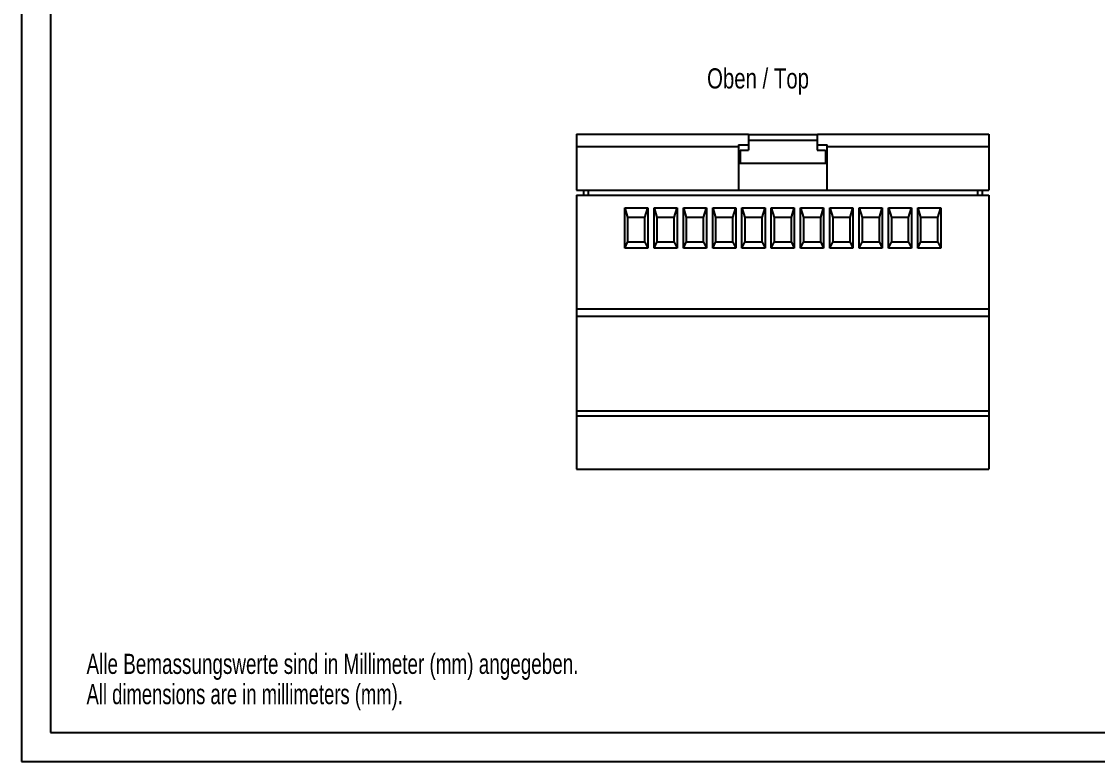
# Model space of a CAD drawing. Extents: x 0 to 420, y 0 to 297.
# Drawn here: x 0 to 186.6, y 0 to 128.4 of the extents above; entities that cross this region are included whole.
import ezdxf

# ---------------------------------------------------------------- set-up
doc = ezdxf.new("R2010")
doc.units = 0
doc.header["$LTSCALE"] = 23.1
for name, color, linetype in [('13000_TOP', 7, 'CONTINUOUS'), ('13300_TOP_GERMAN_ENGLISH', 7, 'CONTINUOUS'), ('90000_FRAME', 7, 'CONTINUOUS'), ('91000_TIP', 7, 'CONTINUOUS')]:
    doc.layers.add(name, color=color, linetype=linetype)
doc.styles.get("Standard").update_dxf_attribs({"font": 'txt', "width": 0.8})

msp = doc.modelspace()

# ---------------------------------------------------------------- linework, layer by layer
at = {"layer": '13000_TOP', "color": 7, "linetype": 'CONTINUOUS'}
for p, q in [((96.248, 108.812), (96.248, 99.112)), ((96.248, 108.812), (126.023, 108.812)), ((126.023, 108.812), (126.023, 106.062)), ((126.023, 108.762), (137.973, 108.762)), ((137.973, 108.762), (137.973, 106.062)), ((137.998, 108.812), (167.748, 108.812)), ((167.748, 108.812), (167.748, 99.112)), ((96.248, 106.704), (124.309, 106.704)), ((124.309, 106.985), (124.309, 99.112)), ((124.309, 106.985), (126.023, 106.985)), ((126.023, 107.762), (137.973, 107.762)), ((137.973, 106.985), (139.688, 106.985)), ((139.688, 99.112), (139.688, 106.985)), ((139.688, 106.704), (167.748, 106.704)), ((124.598, 106.062), (124.598, 103.81)), ((124.598, 106.062), (126.023, 106.062)), ((137.973, 106.062), (139.398, 106.062)), ((139.398, 106.062), (139.398, 103.81)), ((124.309, 103.81), (139.688, 103.81)), ((96.248, 99.112), (167.748, 99.112)), ((97.448, 99.112), (97.448, 98.212)), ((98.248, 99.112), (98.248, 98.212)), ((165.748, 99.112), (165.748, 98.212)), ((166.548, 99.112), (166.548, 98.212)), ((96.248, 98.212), (96.248, 50.69)), ((96.248, 98.212), (167.748, 98.212)), ((167.748, 98.212), (167.748, 50.69)), ((104.598, 96.062), (105.098, 94.362)), ((104.598, 89.062), (104.598, 96.062)), ((104.598, 96.062), (108.598, 96.062)), ((108.098, 94.362), (108.598, 96.062)), ((108.598, 96.062), (108.598, 89.062)), ((109.678, 96.062), (110.178, 94.362)), ((109.678, 89.062), (109.678, 96.062)), ((109.678, 96.062), (113.678, 96.062)), ((113.178, 94.362), (113.678, 96.062)), ((113.678, 96.062), (113.678, 89.062)), ((114.758, 96.062), (115.258, 94.362)), ((114.758, 89.062), (114.758, 96.062)), ((114.758, 96.062), (118.758, 96.062)), ((118.258, 94.362), (118.758, 96.062)), ((118.758, 96.062), (118.758, 89.062)), ((119.838, 96.062), (120.338, 94.362)), ((119.838, 89.062), (119.838, 96.062)), ((119.838, 96.062), (123.838, 96.062)), ((123.338, 94.362), (123.838, 96.062)), ((123.838, 96.062), (123.838, 89.062)), ((124.918, 96.062), (125.418, 94.362)), ((124.918, 89.062), (124.918, 96.062)), ((124.918, 96.062), (128.918, 96.062)), ((128.418, 94.362), (128.918, 96.062)), ((128.918, 96.062), (128.918, 89.062)), ((129.998, 96.062), (130.498, 94.362)), ((129.998, 89.062), (129.998, 96.062)), ((129.998, 96.062), (133.998, 96.062)), ((133.498, 94.362), (133.998, 96.062)), ((133.998, 96.062), (133.998, 89.062)), ((135.078, 96.062), (135.578, 94.362)), ((135.078, 89.062), (135.078, 96.062)), ((135.078, 96.062), (139.078, 96.062)), ((138.578, 94.362), (139.078, 96.062)), ((139.078, 96.062), (139.078, 89.062)), ((140.158, 96.062), (140.658, 94.362)), ((140.158, 89.062), (140.158, 96.062)), ((140.158, 96.062), (144.158, 96.062)), ((143.658, 94.362), (144.158, 96.062)), ((144.158, 96.062), (144.158, 89.062)), ((145.238, 96.062), (145.738, 94.362)), ((145.238, 89.062), (145.238, 96.062)), ((145.238, 96.062), (149.238, 96.062)), ((148.738, 94.362), (149.238, 96.062)), ((149.238, 96.062), (149.238, 89.062)), ((150.318, 96.062), (150.818, 94.362)), ((150.318, 89.062), (150.318, 96.062)), ((150.318, 96.062), (154.318, 96.062)), ((153.818, 94.362), (154.318, 96.062)), ((154.318, 96.062), (154.318, 89.062)), ((155.398, 96.062), (155.898, 94.362)), ((155.398, 89.062), (155.398, 96.062)), ((155.398, 96.062), (159.398, 96.062)), ((158.898, 94.362), (159.398, 96.062)), ((159.398, 96.062), (159.398, 89.062)), ((105.098, 94.362), (105.098, 90.062)), ((108.098, 94.362), (105.098, 94.362)), ((108.098, 90.062), (108.098, 94.362)), ((110.178, 94.362), (110.178, 90.062)), ((113.178, 94.362), (110.178, 94.362)), ((113.178, 90.062), (113.178, 94.362)), ((115.258, 94.362), (115.258, 90.062)), ((118.258, 94.362), (115.258, 94.362)), ((118.258, 90.062), (118.258, 94.362)), ((120.338, 94.362), (120.338, 90.062)), ((123.338, 94.362), (120.338, 94.362)), ((123.338, 90.062), (123.338, 94.362)), ((125.418, 94.362), (125.418, 90.062)), ((128.418, 94.362), (125.418, 94.362)), ((128.418, 90.062), (128.418, 94.362)), ((130.498, 94.362), (130.498, 90.062)), ((133.498, 94.362), (130.498, 94.362)), ((133.498, 90.062), (133.498, 94.362)), ((135.578, 94.362), (135.578, 90.062)), ((138.578, 94.362), (135.578, 94.362)), ((138.578, 90.062), (138.578, 94.362)), ((140.658, 94.362), (140.658, 90.062)), ((143.658, 94.362), (140.658, 94.362)), ((143.658, 90.062), (143.658, 94.362)), ((145.738, 94.362), (145.738, 90.062)), ((148.738, 94.362), (145.738, 94.362)), ((148.738, 90.062), (148.738, 94.362)), ((150.818, 94.362), (150.818, 90.062)), ((153.818, 94.362), (150.818, 94.362)), ((153.818, 90.062), (153.818, 94.362)), ((155.898, 94.362), (155.898, 90.062)), ((158.898, 94.362), (155.898, 94.362)), ((158.898, 90.062), (158.898, 94.362)), ((104.598, 89.062), (105.098, 90.062)), ((108.098, 90.062), (105.098, 90.062)), ((108.098, 90.062), (108.598, 89.062)), ((109.678, 89.062), (110.178, 90.062)), ((113.178, 90.062), (110.178, 90.062)), ((113.178, 90.062), (113.678, 89.062)), ((114.758, 89.062), (115.258, 90.062)), ((118.258, 90.062), (115.258, 90.062)), ((118.258, 90.062), (118.758, 89.062)), ((119.838, 89.062), (120.338, 90.062)), ((123.338, 90.062), (120.338, 90.062)), ((123.338, 90.062), (123.838, 89.062)), ((124.918, 89.062), (125.418, 90.062)), ((128.418, 90.062), (125.418, 90.062)), ((128.418, 90.062), (128.918, 89.062)), ((129.998, 89.062), (130.498, 90.062)), ((133.498, 90.062), (130.498, 90.062)), ((133.498, 90.062), (133.998, 89.062)), ((135.078, 89.062), (135.578, 90.062)), ((138.578, 90.062), (135.578, 90.062)), ((138.578, 90.062), (139.078, 89.062)), ((140.158, 89.062), (140.658, 90.062)), ((143.658, 90.062), (140.658, 90.062)), ((143.658, 90.062), (144.158, 89.062)), ((145.238, 89.062), (145.738, 90.062)), ((148.738, 90.062), (145.738, 90.062)), ((148.738, 90.062), (149.238, 89.062)), ((150.318, 89.062), (150.818, 90.062)), ((153.818, 90.062), (150.818, 90.062)), ((153.818, 90.062), (154.318, 89.062)), ((155.398, 89.062), (155.898, 90.062)), ((158.898, 90.062), (155.898, 90.062)), ((158.898, 90.062), (159.398, 89.062)), ((108.598, 89.062), (104.598, 89.062)), ((113.678, 89.062), (109.678, 89.062)), ((118.758, 89.062), (114.758, 89.062)), ((123.838, 89.062), (119.838, 89.062)), ((128.918, 89.062), (124.918, 89.062)), ((133.998, 89.062), (129.998, 89.062)), ((139.078, 89.062), (135.078, 89.062)), ((144.158, 89.062), (140.158, 89.062)), ((149.238, 89.062), (145.238, 89.062)), ((154.318, 89.062), (150.318, 89.062)), ((159.398, 89.062), (155.398, 89.062)), ((96.248, 78.496), (167.748, 78.496)), ((96.248, 77.26), (167.748, 77.26)), ((96.248, 60.82), (167.748, 60.82)), ((96.248, 59.942), (167.748, 59.942)), ((96.248, 50.69), (167.748, 50.69))]:
    msp.add_line(p, q, dxfattribs=at)
at = {"layer": '90000_FRAME', "color": 7, "linetype": 'CONTINUOUS'}
for p, q in [((0, 297), (0, 0)), ((5, 292), (5, 5)), ((5, 5), (415, 5)), ((0, 0), (420, 0))]:
    msp.add_line(p, q, dxfattribs=at)

# ---------------------------------------------------------------- texts
at = {"layer": '13300_TOP_GERMAN_ENGLISH', "linetype": 'CONTINUOUS', "width": 0.754762}
msp.add_text('Oben / Top', height=3.5, dxfattribs=at).set_placement((118.869, 116.741))
at = {"layer": '91000_TIP', "color": 7, "linetype": 'CONTINUOUS'}
for s, width, p in [('Alle Bemassungswerte sind in Millimeter (mm) angegeben.', 0.699134, (11.276, 15.19)), ('All dimensions are in millimeters (mm).', 0.68254, (11.276, 9.94))]:
    msp.add_text(s, height=3.5, dxfattribs=dict(at, width=width)).set_placement(p)

doc.saveas('drawing.dxf')
